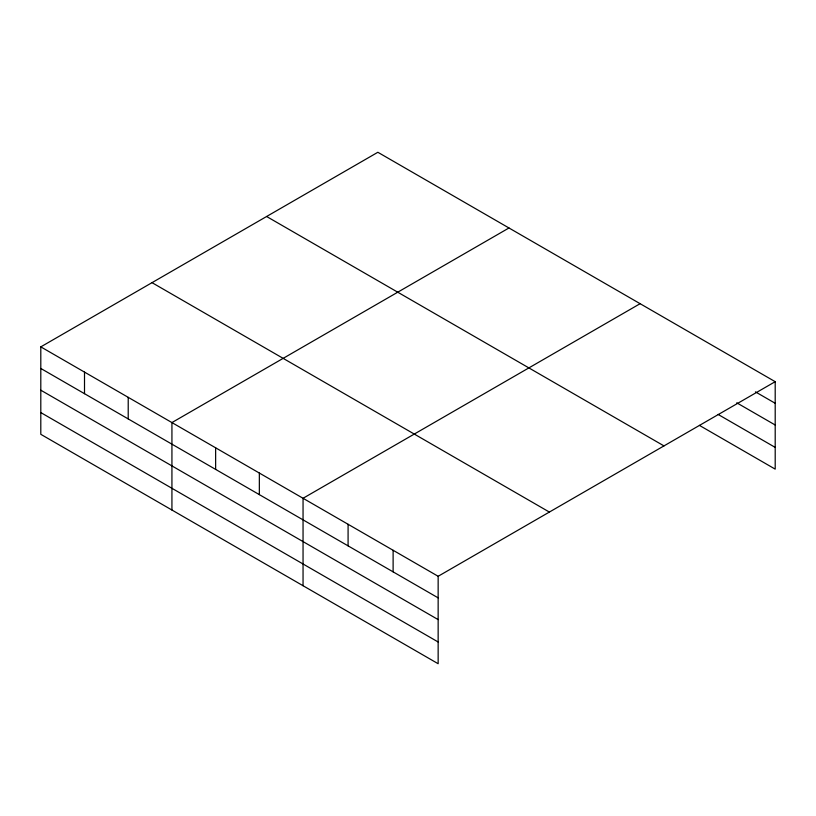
<?xml version="1.0" encoding="UTF-8"?>
<svg xmlns="http://www.w3.org/2000/svg" width="816" height="816" viewBox="0 0 816 816"><rect width="100%" height="100%" fill="white"/><g stroke="black" fill="none" stroke-linecap="round" stroke-linejoin="round"><path stroke-width="1.22" d="M438.151 619.599L438.151 576.28L40.8 346.871L40.8 434.316L438.151 663.724L438.151 619.599L40.8 390.191M699.414 425.371L775.2 469.129L775.2 381.684L377.849 152.276L40.8 346.871M508.97 227.98L171.931 422.576L171.931 510.02M640.101 303.695L303.052 498.28L303.052 585.725M438.151 576.28L775.2 381.684M755.432 391.864L775.2 403.277M736.756 402.808L775.2 425.003M718.08 414.416L775.2 447.392M266.618 216.495L663.979 445.903M152.021 282.652L549.382 512.071M40.8 368.455L438.151 597.863M40.8 412.58L438.151 641.988M393.118 550.28L393.118 571.863M348.085 524.28L348.085 545.863M259.345 473.045L259.345 494.629M215.638 447.811L215.638 469.394M128.214 397.341L128.214 418.924M84.507 372.106L84.507 393.689"/></g></svg>
